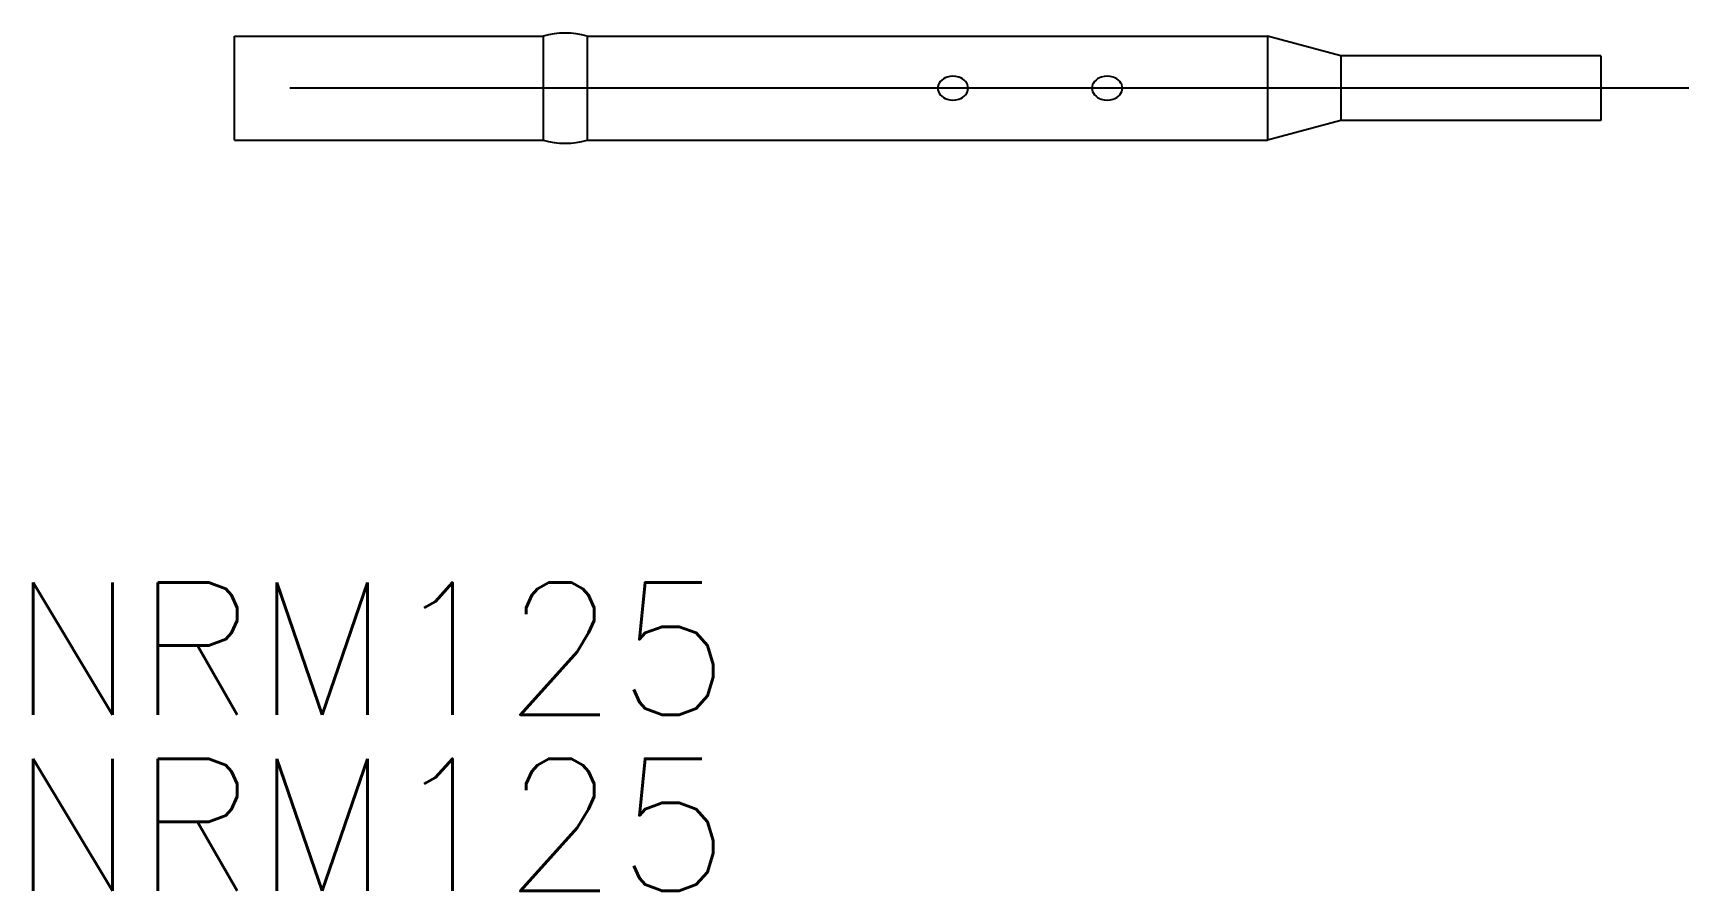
# Model space of a CAD drawing. Extents: x -4.6 to 33, y -18.2 to 1.2.
import ezdxf

# ---------------------------------------------------------------- set-up
doc = ezdxf.new("R2010")
doc.units = 0
doc.linetypes.add('CENTER', pattern=[50.8, 31.75, -6.35, 6.35, -6.35])
doc.layers.get('0').update_dxf_attribs({"linetype": 'CONTINUOUS'})
doc.layers.add('CENTER', color=1, linetype='CENTER')
doc.styles.get("Standard").update_dxf_attribs({"font": 'txt.shx', "height": 3, "bigfont": 'bigfont.shx'})

# ---------------------------------------------------------------- blocks, each defined once
blk = doc.blocks.new('*U2')
at = {"color": 7, "linetype": 'CONTINUOUS'}
blk.add_text('NRM125', height=3, dxfattribs=at).set_placement((-5.086, -14.227))
blk = doc.blocks.new('*U3')
at = {"color": 7, "linetype": 'CONTINUOUS'}
blk.add_text('NRM125', height=3, dxfattribs=at).set_placement((-5.086, -18.226))

msp = doc.modelspace()

# ---------------------------------------------------------------- linework, layer by layer
at = {"color": 7, "linetype": 'CONTINUOUS'}
for p, q in [((0, -1.18), (0, 1.18)), ((0, 1.18), (7, 1.18)), ((7, 1.18), (7, -1.18)), ((8, 1.18), (8, -1.18)), ((8, 1.18), (23.439, 1.18)), ((25.1, 0.735), (23.439, 1.18)), ((23.439, 1.18), (23.439, -1.18)), ((25.1, 0.735), (25.1, -0.735)), ((31, 0.735), (25.1, 0.735)), ((31, 0.735), (31, -0.735)), ((25.1, -0.735), (23.439, -1.18)), ((31, -0.735), (25.1, -0.735)), ((0, -1.18), (7, -1.18)), ((8, -1.18), (23.439, -1.18))]:
    msp.add_line(p, q, dxfattribs=at)
for centre, radius, start, end in [((7.5, -0.571), 1.821, 74.0608, 105.9392), ((16.177, 0), 0.222, 137.3436, 222.6564), ((16.271, -0.076), 0.343, 107.7457, 138.5985), ((16.3, -0.195), 0.465, 73.311, 106.689), ((16.329, -0.076), 0.343, 41.4015, 72.2543), ((16.423, 0), 0.222, 317.3436, 42.6564), ((19.677, 0), 0.222, 137.3436, 222.6564), ((19.771, -0.076), 0.343, 107.7457, 138.5985), ((19.8, -0.195), 0.465, 73.311, 106.689), ((19.829, -0.076), 0.343, 41.4015, 72.2543), ((19.923, 0), 0.222, 317.3436, 42.6564), ((16.271, 0.076), 0.343, 221.4015, 252.2543), ((16.3, 0.195), 0.465, 253.311, 286.689), ((16.329, 0.076), 0.343, 287.7457, 318.5985), ((19.771, 0.076), 0.343, 221.4015, 252.2543), ((19.8, 0.195), 0.465, 253.311, 286.689), ((19.829, 0.076), 0.343, 287.7457, 318.5985), ((7.5, 0.571), 1.821, 254.0608, 285.9392)]:
    msp.add_arc(centre, radius, start, end, dxfattribs=at)
at = {"layer": 'CENTER', "color": 1, "linetype": 'CENTER'}
msp.add_line((33, 0), (-2, 0), dxfattribs=at)

# ---------------------------------------------------------------- block references
at = {"color": 7, "linetype": 'CONTINUOUS'}
for name in ['*U2', '*U3']:
    msp.add_blockref(name, (0, 0), dxfattribs=at)

doc.saveas('drawing.dxf')
